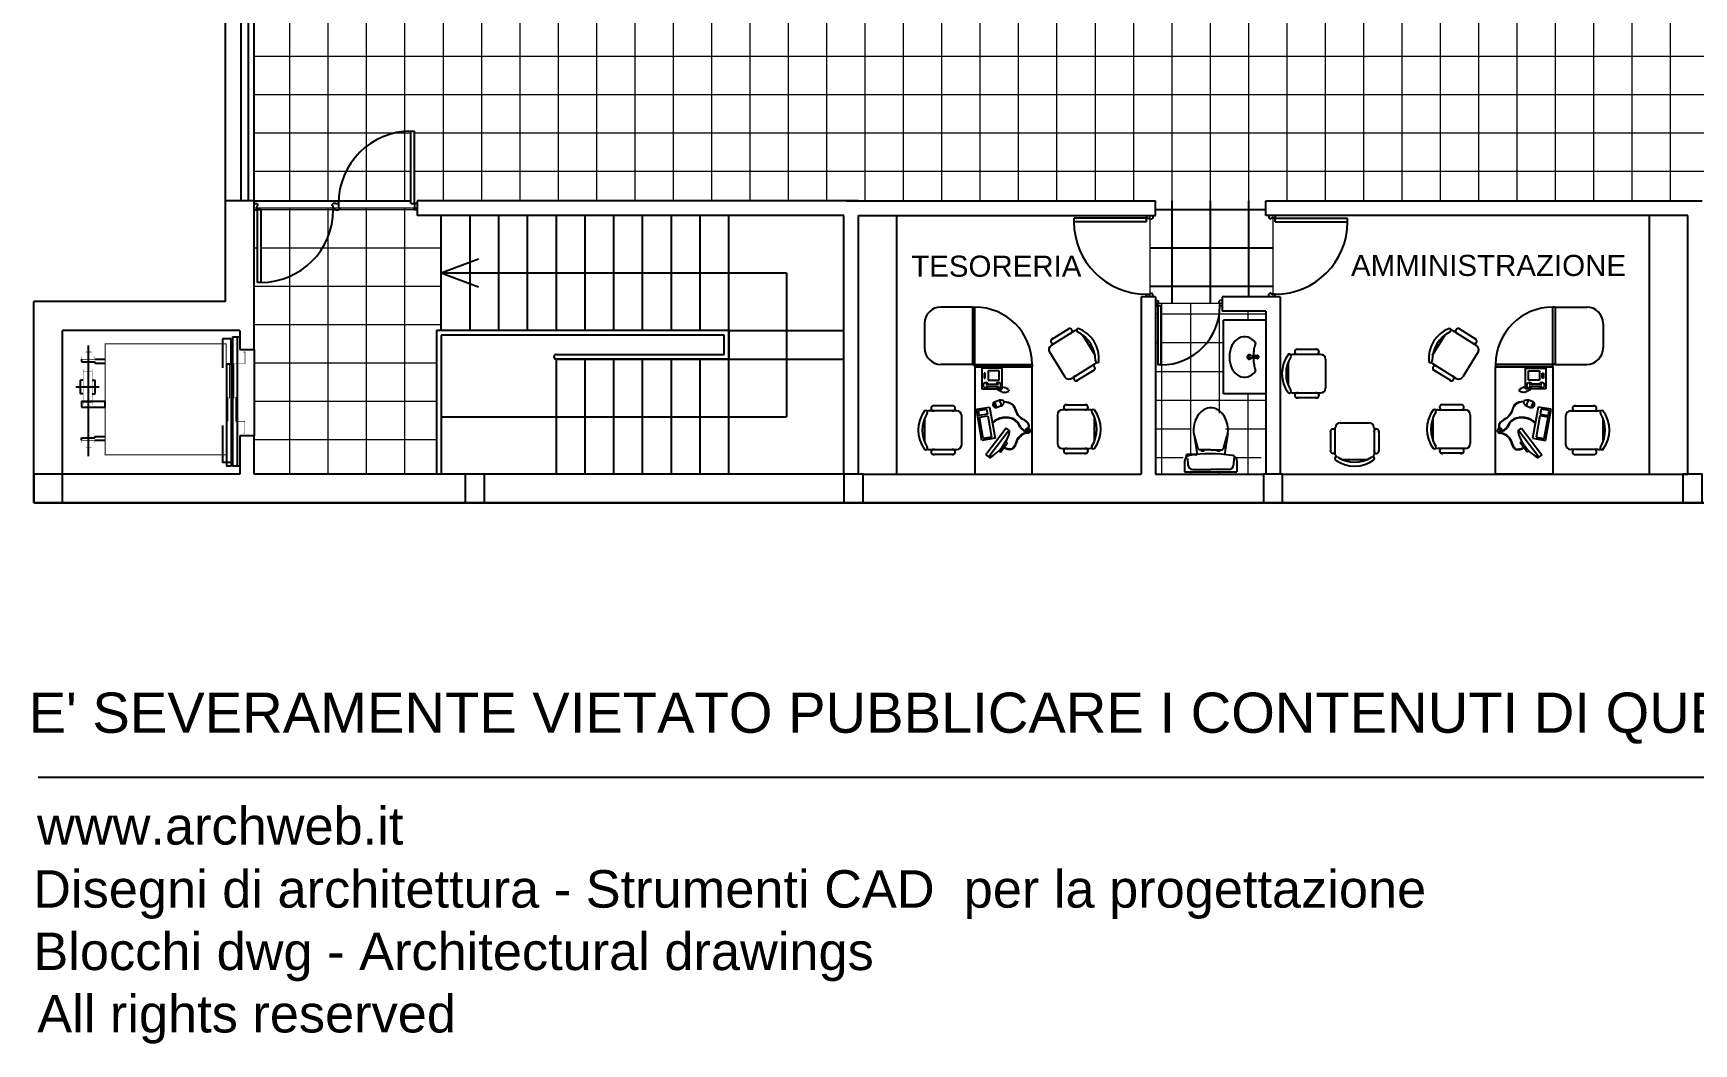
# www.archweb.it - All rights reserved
# Model space of a CAD drawing. Header units: millimetres. Extents: x 332.9 to 379.4, y 167.7 to 192.7.
# Drawn here: x 332.98 to 350.3, y 167.66 to 178.2 of the extents above; entities that cross this region are included whole.
import ezdxf

# ---------------------------------------------------------------- set-up
doc = ezdxf.new("R2010")
doc.units = ezdxf.units.MM
doc.layers.add('PAVIMENTAZIONE - flooring', color=250, linetype='Continuous', lineweight=5)
doc.styles.get("Standard").update_dxf_attribs({"font": 'arial.ttf'})
pattern_1 = [(90, (125.25827, 11.9578), (-0.4, 0), []), (180, (125.25827, 11.9578), (0, -0.4), [])]

msp = doc.modelspace()

# ---------------------------------------------------------------- hatches: boundary and pattern name
at = {"linetype": 'Continuous'}
h = msp.add_hatch(dxfattribs=at)
h.set_pattern_fill('_USER', color=256, scale=0.4, angle=90, style=0, double=1, pattern_type=0)
h.set_pattern_definition(pattern_1)
h.paths.add_polyline_path([(345.908, 176.269), (345.891, 176.269), (345.891, 176.26), (345.877, 176.26), (345.867, 176.269), (345.867, 176.297), (345.837, 176.297), (345.837, 176.447), (344.687, 176.447), (344.687, 176.297), (344.657, 176.297), (344.657, 176.269), (344.648, 176.26), (344.634, 176.26), (344.634, 176.269), (344.626, 176.269), (344.626, 175.476), (344.634, 175.476), (344.634, 175.485), (344.648, 175.485), (344.657, 175.476), (344.657, 175.447), (344.687, 175.447), (344.687, 175.408), (344.711, 175.408), (344.718, 175.401), (344.718, 175.389), (344.711, 175.389), (344.711, 175.38), (345.358, 175.38), (345.358, 175.389), (345.351, 175.389), (345.351, 175.401), (345.358, 175.408), (345.381, 175.408), (345.381, 175.447), (345.867, 175.447), (345.867, 175.476), (345.877, 175.485), (345.891, 175.485), (345.891, 175.476), (345.908, 175.476)])
at = {"layer": 'PAVIMENTAZIONE - flooring', "linetype": 'Continuous'}
h = msp.add_hatch(dxfattribs=at)
h.set_pattern_fill('_USER', color=251, scale=0.4, angle=90, style=0, double=1, pattern_type=0)
h.set_pattern_definition(pattern_1)
h.paths.add_polyline_path([(354.21, 178.447), (335.287, 178.447), (335.287, 176.447), (336.166, 176.447, -0.403471), (336.921, 177.175), (336.959, 177.175), (336.959, 176.447), (354.21, 176.447)])
h.paths.add_polyline_path([(336.921, 177.175, 0.403471), (336.166, 176.447), (336.921, 176.447)], flags=17)
h = msp.add_hatch(dxfattribs=at)
h.set_pattern_fill('_USER', color=251, scale=0.4, angle=90, style=0, double=1, pattern_type=0)
h.set_pattern_definition(pattern_1)
h.paths.add_polyline_path([(336.109, 176.354), (336.109, 176.372), (335.316, 176.372), (335.316, 176.354), (335.354, 176.354), (335.354, 175.598, 0.414214)])
h.paths.add_polyline_path([(337.237, 176.297), (336.987, 176.297), (336.987, 176.354), (336.959, 176.354), (336.95, 176.363), (336.95, 176.372), (336.175, 176.372), (336.175, 176.363), (336.166, 176.354), (336.137, 176.354), (336.109, 176.354, -0.414214), (335.354, 175.598), (335.316, 175.598), (335.316, 176.354), (335.287, 176.354), (335.287, 175.097), (335.287, 174.897), (335.287, 173.997), (335.287, 173.597), (337.187, 173.597), (337.187, 175.097), (337.237, 175.097)])
h = msp.add_hatch(dxfattribs=at)
h.set_pattern_fill('_USER', color=251, scale=0.3, angle=90, style=0, double=1, pattern_type=0)
h.set_pattern_definition([(270, (325.85333, 275.76974), (0.3, 0), []), (7e-15, (325.85333, 275.76974), (0, 0.3), [])])
h.paths.add_polyline_path([(344.687, 173.597), (345.787, 173.597), (345.787, 173.947), (345.837, 173.947), (345.837, 174.437), (345.394, 174.437), (345.394, 175.203), (345.837, 175.203), (345.837, 175.297), (345.381, 175.297), (345.381, 175.354), (345.358, 175.354, -0.414214), (344.741, 174.737), (344.711, 174.737), (344.711, 175.354), (344.687, 175.354), (344.687, 175.297)])
h.paths.add_polyline_path([(345.17, 174.273, -0.114706), (345.237, 174.288, -0.114706), (345.305, 174.273, -0.110468), (345.36, 174.225, -0.091357), (345.398, 174.157, -0.083251), (345.417, 174.073, -0.069464), (345.41, 174.004), (345.379, 173.801, -0.013532), (345.457, 173.791, -0.414361), (345.51, 173.739), (345.51, 173.623), (344.965, 173.623), (344.965, 173.739, -0.294145), (344.996, 173.787), (344.984, 173.787), (344.984, 173.803), (345.08, 173.803, 0.026908), (345.085, 173.801, -0.001904), (345.096, 173.802), (345.066, 173.997, -0.077173), (345.057, 174.073, -0.083251), (345.076, 174.157, -0.091357), (345.115, 174.225, -0.110468)], flags=16)
h.paths.add_polyline_path([(345.369, 173.862, 0.000145), (345.369, 173.862, 7656.146093), (345.369, 173.862, 0.000055), (345.369, 173.862, 0.000181), (345.369, 173.862, 4010.365613)], flags=0)
h.paths.add_polyline_path([(345.119, 173.853), (345.237, 173.853), (345.342, 173.853, -0.611278), (345.294, 173.853), (345.237, 173.853), (345.177, 173.853, -0.611278), (345.129, 173.853), (345.119, 173.853, -0.298545), (345.106, 173.862, 0.298545)], flags=0)
h.paths.add_polyline_path([(344.741, 174.737, 0.414214), (345.358, 175.354), (345.358, 175.38), (344.711, 175.38), (344.711, 175.354), (344.741, 175.354)])

# ---------------------------------------------------------------- linework, layer by layer
at = {"linetype": 'Continuous'}
for p, q in [((334.987, 176.447), (334.987, 178.447)), ((335.15, 176.447), (335.15, 178.447)), ((335.225, 176.447), (335.225, 178.447)), ((335.287, 176.447), (335.287, 178.447)), ((336.921, 177.175), (336.959, 177.175)), ((336.921, 176.42), (336.921, 177.175)), ((336.959, 176.42), (336.959, 177.175)), ((334.987, 175.397), (334.987, 176.447)), ((335.287, 176.447), (334.987, 176.447)), ((335.287, 176.447), (336.921, 176.447)), ((335.287, 175.097), (335.287, 176.447)), ((335.287, 176.42), (335.316, 176.42)), ((335.287, 176.354), (335.316, 176.354)), ((335.316, 176.42), (335.325, 176.41)), ((335.316, 176.396), (335.325, 176.396)), ((335.316, 176.354), (335.316, 176.396)), ((335.354, 176.354), (335.316, 176.354)), ((335.316, 176.354), (335.316, 175.598)), ((335.325, 176.396), (335.325, 176.41)), ((335.354, 176.354), (335.354, 175.598)), ((336.109, 176.42), (336.1, 176.41)), ((336.1, 176.396), (336.1, 176.41)), ((336.109, 176.396), (336.1, 176.396)), ((336.137, 176.42), (336.109, 176.42)), ((336.109, 176.354), (336.109, 176.396)), ((336.137, 176.354), (336.109, 176.354)), ((336.137, 176.42), (336.166, 176.42)), ((336.137, 176.354), (336.166, 176.354)), ((336.166, 176.42), (336.166, 176.377)), ((336.166, 176.377), (336.175, 176.377)), ((336.166, 176.354), (336.175, 176.363)), ((336.175, 176.377), (336.175, 176.363)), ((336.921, 176.42), (336.959, 176.42)), ((336.95, 176.377), (336.95, 176.363)), ((336.959, 176.377), (336.95, 176.377)), ((336.959, 176.354), (336.95, 176.363)), ((336.959, 176.42), (336.959, 176.377)), ((336.987, 176.42), (336.959, 176.42)), ((336.987, 176.354), (336.959, 176.354)), ((336.987, 176.447), (336.987, 176.297)), ((341.587, 176.447), (336.987, 176.447)), ((341.462, 176.447), (344.687, 176.447)), ((344.687, 176.297), (344.687, 176.447)), ((345.837, 176.297), (345.837, 176.447)), ((345.837, 176.447), (350.387, 176.447)), ((341.437, 176.297), (336.987, 176.297)), ((337.237, 175.097), (337.237, 176.297)), ((337.537, 175.097), (337.537, 176.297)), ((337.837, 175.097), (337.837, 176.297)), ((338.137, 175.097), (338.137, 176.297)), ((338.437, 175.097), (338.437, 176.297)), ((338.737, 175.097), (338.737, 176.297)), ((339.037, 175.097), (339.037, 176.297)), ((339.337, 175.097), (339.337, 176.297)), ((339.637, 175.097), (339.637, 176.297)), ((339.937, 175.097), (339.937, 176.297)), ((340.237, 175.097), (340.237, 176.297)), ((341.437, 173.797), (341.437, 176.297)), ((341.437, 173.597), (341.437, 176.297)), ((341.587, 176.297), (344.687, 176.297)), ((341.587, 173.797), (341.587, 176.297)), ((343.836, 176.231), (343.836, 176.269)), ((344.591, 176.269), (343.836, 176.269)), ((344.591, 176.231), (343.836, 176.231)), ((344.591, 176.297), (344.591, 176.269)), ((344.591, 176.231), (344.591, 176.269)), ((344.591, 176.269), (344.634, 176.269)), ((344.634, 176.269), (344.634, 176.26)), ((344.634, 176.26), (344.648, 176.26)), ((344.657, 176.269), (344.648, 176.26)), ((344.657, 176.297), (344.657, 176.269)), ((350.237, 176.297), (345.837, 176.297)), ((345.867, 176.297), (345.867, 176.269)), ((345.867, 176.269), (345.877, 176.26)), ((345.891, 176.26), (345.877, 176.26)), ((345.891, 176.269), (345.891, 176.26)), ((345.934, 176.269), (345.891, 176.269)), ((345.934, 176.297), (345.934, 176.269)), ((345.934, 176.231), (345.934, 176.269)), ((345.934, 176.269), (346.689, 176.269)), ((345.934, 176.231), (346.689, 176.231)), ((346.689, 176.231), (346.689, 176.269)), ((350.237, 173.597), (350.237, 176.297)), ((337.237, 175.697), (337.625, 175.842)), ((337.237, 175.697), (340.837, 175.697)), ((337.237, 175.697), (337.625, 175.553)), ((340.837, 175.697), (340.837, 174.197)), ((335.354, 175.598), (335.316, 175.598)), ((344.537, 175.447), (344.537, 173.597)), ((344.687, 175.447), (344.537, 175.447)), ((344.591, 175.476), (344.634, 175.476)), ((344.591, 175.447), (344.591, 175.476)), ((344.634, 175.485), (344.648, 175.485)), ((344.634, 175.476), (344.634, 175.485)), ((344.657, 175.476), (344.648, 175.485)), ((344.657, 175.447), (344.657, 175.476)), ((344.687, 175.447), (344.687, 175.297)), ((345.987, 175.447), (345.381, 175.447)), ((345.381, 175.447), (345.381, 175.297)), ((345.867, 175.476), (345.877, 175.485)), ((345.867, 175.447), (345.867, 175.476)), ((345.891, 175.485), (345.877, 175.485)), ((345.891, 175.476), (345.891, 175.485)), ((345.934, 175.476), (345.891, 175.476)), ((345.934, 175.447), (345.934, 175.476)), ((345.987, 175.447), (345.987, 173.597)), ((332.987, 173.297), (332.987, 175.397)), ((334.987, 175.397), (332.987, 175.397)), ((341.587, 173.597), (341.587, 175.297)), ((344.687, 175.408), (344.711, 175.408)), ((344.687, 175.354), (344.711, 175.354)), ((344.687, 175.297), (344.687, 173.597)), ((344.687, 175.297), (344.687, 175.297)), ((344.711, 175.408), (344.718, 175.401)), ((344.711, 175.389), (344.718, 175.389)), ((344.711, 175.354), (344.711, 175.389)), ((344.741, 175.354), (344.711, 175.354)), ((344.711, 175.354), (344.711, 174.737)), ((344.718, 175.389), (344.718, 175.401)), ((344.741, 175.354), (344.741, 174.737)), ((345.358, 175.408), (345.351, 175.401)), ((345.351, 175.389), (345.351, 175.401)), ((345.358, 175.389), (345.351, 175.389)), ((345.381, 175.408), (345.358, 175.408)), ((345.358, 175.354), (345.358, 175.389)), ((345.381, 175.354), (345.358, 175.354)), ((345.837, 175.297), (345.381, 175.297)), ((345.837, 175.297), (345.837, 173.597)), ((333.287, 173.597), (333.287, 175.097)), ((335.137, 175.097), (333.287, 175.097)), ((335.137, 175.097), (335.137, 174.897)), ((335.287, 174.897), (335.287, 175.097)), ((340.237, 175.097), (337.187, 175.097)), ((337.187, 175.097), (337.187, 173.597)), ((340.237, 175.097), (339.037, 175.097)), ((340.237, 175.097), (340.237, 174.797)), ((340.237, 175.097), (341.437, 175.097)), ((340.237, 174.797), (340.237, 175.097)), ((345.394, 174.437), (345.394, 175.203)), ((345.837, 175.203), (345.394, 175.203)), ((333.557, 173.784), (333.557, 174.941)), ((335.044, 175.009), (334.954, 175.009)), ((334.954, 175.009), (334.954, 174.706)), ((335.044, 174.748), (335.044, 175.009)), ((335.061, 175.026), (335.061, 173.68)), ((335.137, 175.026), (335.061, 175.026)), ((335.108, 175.026), (335.108, 173.68)), ((340.187, 175.047), (337.237, 175.047)), ((337.237, 175.047), (337.237, 173.597)), ((340.187, 174.847), (340.187, 175.047)), ((333.485, 174.796), (333.485, 174.771)), ((333.485, 174.771), (333.623, 174.771)), ((333.623, 174.796), (333.731, 174.796)), ((333.623, 174.771), (333.623, 174.756)), ((333.623, 174.756), (333.731, 174.756)), ((334.998, 174.748), (334.998, 173.68)), ((334.998, 174.748), (335.044, 174.748)), ((335.044, 174.748), (335.044, 173.68)), ((335.137, 174.897), (335.287, 174.897)), ((335.287, 174.897), (335.287, 173.997)), ((338.437, 174.847), (340.187, 174.847)), ((338.437, 173.597), (338.437, 174.797)), ((340.237, 174.797), (338.437, 174.797)), ((338.437, 174.797), (340.237, 174.797)), ((338.737, 173.597), (338.737, 174.797)), ((339.037, 173.597), (339.037, 174.797)), ((339.337, 173.597), (339.337, 174.797)), ((339.637, 173.597), (339.637, 174.797)), ((339.937, 173.597), (339.937, 174.797)), ((340.237, 173.597), (340.237, 174.797)), ((340.237, 174.797), (341.437, 174.797)), ((345.746, 174.837), (345.662, 174.83)), ((345.745, 174.803), (345.662, 174.81)), ((333.503, 174.577), (333.473, 174.577)), ((333.473, 174.437), (333.473, 174.577)), ((333.596, 174.577), (333.626, 174.577)), ((333.626, 174.437), (333.626, 174.577)), ((344.741, 174.737), (344.711, 174.737)), ((333.424, 174.507), (333.669, 174.507)), ((333.503, 174.437), (333.473, 174.437)), ((333.596, 174.437), (333.626, 174.437)), ((345.837, 174.437), (345.394, 174.437)), ((333.485, 174.358), (333.485, 174.328)), ((333.485, 174.358), (333.731, 174.358)), ((333.485, 174.328), (333.485, 174.298)), ((333.485, 174.298), (333.731, 174.298)), ((333.731, 174.298), (333.731, 174.358)), ((334.954, 174.106), (334.954, 173.718)), ((337.237, 174.197), (340.837, 174.197)), ((333.485, 173.951), (333.485, 173.976)), ((333.485, 173.976), (333.623, 173.976)), ((333.623, 173.976), (333.623, 173.991)), ((333.623, 173.991), (333.731, 173.991)), ((333.623, 173.951), (333.731, 173.951)), ((335.137, 173.997), (335.137, 173.597)), ((335.287, 173.997), (335.137, 173.997)), ((335.287, 173.597), (335.287, 173.997)), ((345.086, 174.025), (345.121, 173.8)), ((345.131, 173.862), (345.099, 173.976)), ((345.394, 173.862), (345.425, 173.976)), ((345.439, 174.025), (345.404, 173.799)), ((335.044, 173.718), (334.954, 173.718)), ((344.99, 173.739), (344.99, 173.623)), ((345.009, 173.787), (345.009, 173.803)), ((345.105, 173.803), (345.009, 173.803)), ((345.021, 173.787), (345.009, 173.787)), ((345.021, 173.76), (345.024, 173.694)), ((345.262, 173.853), (345.144, 173.853)), ((345.262, 173.853), (345.381, 173.853)), ((345.29, 173.808), (345.262, 173.808)), ((345.504, 173.76), (345.501, 173.694)), ((345.535, 173.739), (345.535, 173.623)), ((332.987, 173.597), (332.987, 173.297)), ((332.987, 173.597), (332.987, 173.297)), ((332.987, 173.597), (332.987, 173.297)), ((332.987, 173.597), (332.987, 173.297)), ((335.137, 173.597), (333.287, 173.597)), ((335.044, 173.68), (334.998, 173.68)), ((335.137, 173.68), (335.061, 173.68)), ((341.437, 173.597), (335.287, 173.597)), ((341.437, 173.597), (337.687, 173.597)), ((341.637, 173.597), (344.537, 173.597)), ((341.637, 173.597), (344.537, 173.597)), ((344.687, 173.597), (345.812, 173.597)), ((344.687, 173.597), (345.812, 173.597)), ((344.99, 173.623), (345.535, 173.623)), ((345.074, 173.647), (345.262, 173.647)), ((345.451, 173.647), (345.262, 173.647)), ((346.012, 173.597), (350.187, 173.597)), ((346.012, 173.597), (350.237, 173.597)), ((332.987, 173.297), (379.287, 173.297)), ((379.287, 173.297), (332.987, 173.297)), ((333.033, 170.438), (379.369, 170.438))]:
    msp.add_line(p, q, dxfattribs=at)
at = {"linetype": 'Continuous', "ltscale": 0.8}
for p, q in [((341.987, 173.597), (341.987, 176.297)), ((349.837, 173.597), (349.837, 176.297)), ((342.776, 175.34), (342.448, 175.34)), ((342.776, 175.34), (342.776, 174.743)), ((342.776, 175.34), (342.802, 175.34)), ((342.802, 174.743), (342.802, 175.34)), ((348.83, 174.743), (348.83, 175.34)), ((348.855, 175.34), (348.83, 175.34)), ((348.855, 175.34), (349.183, 175.34)), ((348.855, 175.34), (348.855, 174.743)), ((342.277, 175.17), (342.277, 174.914)), ((343.601, 175.003), (343.784, 175.116)), ((348.03, 175.003), (347.848, 175.116)), ((349.354, 175.17), (349.354, 174.914)), ((343.841, 175.091), (343.597, 174.941)), ((344.055, 174.839), (343.924, 175.052)), ((347.576, 174.839), (347.707, 175.052)), ((347.79, 175.091), (348.034, 174.941)), ((343.581, 174.872), (343.739, 174.614)), ((346.072, 174.521), (346.072, 174.771)), ((346.122, 174.848), (346.408, 174.848)), ((346.372, 174.899), (346.158, 174.899)), ((346.459, 174.797), (346.459, 174.495)), ((348.05, 174.872), (347.892, 174.614)), ((342.776, 174.743), (342.448, 174.743)), ((342.776, 174.743), (342.802, 174.743)), ((342.802, 174.743), (343.399, 174.743)), ((342.802, 174.717), (342.802, 174.743)), ((342.802, 174.717), (343.399, 174.717)), ((343.399, 174.717), (342.802, 174.717)), ((342.802, 174.717), (342.802, 173.597)), ((343.087, 174.703), (342.874, 174.703)), ((342.874, 174.703), (342.874, 174.488)), ((342.911, 174.651), (342.898, 174.651)), ((342.898, 174.651), (342.898, 174.598)), ((342.898, 174.598), (342.911, 174.598)), ((342.911, 174.598), (342.911, 174.651)), ((343.054, 174.676), (342.939, 174.676)), ((342.939, 174.676), (342.939, 174.577)), ((342.939, 174.577), (343.054, 174.577)), ((342.96, 174.651), (342.96, 174.651)), ((342.96, 174.626), (342.96, 174.626)), ((342.96, 174.602), (342.96, 174.602)), ((342.985, 174.651), (342.985, 174.651)), ((342.985, 174.626), (342.985, 174.626)), ((342.985, 174.602), (342.985, 174.602)), ((343.009, 174.651), (343.009, 174.651)), ((343.009, 174.626), (343.009, 174.626)), ((343.009, 174.602), (343.009, 174.602)), ((343.034, 174.651), (343.034, 174.651)), ((343.034, 174.626), (343.034, 174.626)), ((343.034, 174.602), (343.034, 174.602)), ((343.054, 174.577), (343.054, 174.676)), ((343.087, 174.488), (343.087, 174.703)), ((343.399, 174.743), (343.399, 174.717)), ((343.399, 173.597), (343.399, 174.717)), ((343.809, 174.597), (344.052, 174.747)), ((343.865, 174.573), (344.048, 174.685)), ((347.823, 174.597), (347.579, 174.747)), ((347.766, 174.573), (347.583, 174.685)), ((348.83, 174.743), (348.232, 174.743)), ((348.232, 174.743), (348.232, 174.717)), ((348.83, 174.717), (348.232, 174.717)), ((348.232, 174.717), (348.83, 174.717)), ((348.232, 173.597), (348.232, 174.717)), ((348.544, 174.488), (348.544, 174.703)), ((348.544, 174.703), (348.757, 174.703)), ((348.577, 174.577), (348.577, 174.676)), ((348.577, 174.676), (348.692, 174.676)), ((348.692, 174.577), (348.577, 174.577)), ((348.597, 174.651), (348.597, 174.651)), ((348.597, 174.626), (348.597, 174.626)), ((348.597, 174.602), (348.597, 174.602)), ((348.622, 174.651), (348.622, 174.651)), ((348.622, 174.626), (348.622, 174.626)), ((348.622, 174.602), (348.622, 174.602)), ((348.647, 174.651), (348.647, 174.651)), ((348.647, 174.626), (348.647, 174.626)), ((348.647, 174.602), (348.647, 174.602)), ((348.671, 174.651), (348.671, 174.651)), ((348.671, 174.626), (348.671, 174.626)), ((348.671, 174.602), (348.671, 174.602)), ((348.692, 174.676), (348.692, 174.577)), ((348.72, 174.598), (348.72, 174.651)), ((348.72, 174.651), (348.733, 174.651)), ((348.733, 174.598), (348.72, 174.598)), ((348.733, 174.651), (348.733, 174.598)), ((348.757, 174.703), (348.757, 174.488)), ((348.855, 174.743), (348.83, 174.743)), ((348.83, 174.717), (348.83, 174.743)), ((348.83, 174.717), (348.83, 173.597)), ((348.855, 174.743), (349.183, 174.743)), ((342.874, 174.488), (343.087, 174.488)), ((342.916, 174.538), (343.047, 174.538)), ((342.916, 174.512), (343.047, 174.512)), ((343.039, 174.485), (343.045, 174.47)), ((343.05, 174.48), (343.055, 174.464)), ((343.06, 174.475), (343.066, 174.459)), ((343.071, 174.47), (343.076, 174.454)), ((343.073, 174.516), (343.102, 174.506)), ((343.081, 174.464), (343.087, 174.449)), ((343.092, 174.459), (343.097, 174.443)), ((343.102, 174.459), (343.108, 174.443)), ((343.108, 174.512), (343.113, 174.496)), ((343.113, 174.459), (343.118, 174.443)), ((343.118, 174.506), (343.123, 174.491)), ((343.123, 174.459), (343.129, 174.443)), ((343.129, 174.501), (343.134, 174.485)), ((343.134, 174.464), (343.139, 174.449)), ((343.139, 174.496), (343.145, 174.48)), ((343.145, 174.47), (343.15, 174.454)), ((343.152, 174.482), (343.157, 174.466)), ((346.408, 174.444), (346.122, 174.444)), ((348.479, 174.482), (348.474, 174.466)), ((348.487, 174.47), (348.481, 174.454)), ((348.492, 174.496), (348.487, 174.48)), ((348.497, 174.464), (348.492, 174.449)), ((348.502, 174.501), (348.497, 174.485)), ((348.508, 174.459), (348.502, 174.443)), ((348.513, 174.506), (348.508, 174.491)), ((348.518, 174.459), (348.513, 174.443)), ((348.523, 174.512), (348.518, 174.496)), ((348.529, 174.459), (348.523, 174.443)), ((348.559, 174.516), (348.529, 174.506)), ((348.539, 174.459), (348.534, 174.443)), ((348.757, 174.488), (348.544, 174.488)), ((348.55, 174.464), (348.544, 174.449)), ((348.56, 174.47), (348.555, 174.454)), ((348.571, 174.475), (348.566, 174.459)), ((348.581, 174.48), (348.576, 174.464)), ((348.716, 174.538), (348.584, 174.538)), ((348.716, 174.512), (348.584, 174.512)), ((348.592, 174.485), (348.587, 174.47)), ((342.614, 174.259), (342.329, 174.259)), ((342.579, 174.309), (342.364, 174.309)), ((342.819, 174.274), (342.956, 174.298)), ((342.876, 173.949), (342.819, 174.274)), ((342.839, 174.26), (342.924, 174.275)), ((342.848, 174.208), (342.839, 174.26)), ((342.924, 174.275), (342.933, 174.223)), ((342.956, 174.298), (343.013, 173.973)), ((343.006, 174.352), (343.055, 174.37)), ((343.006, 174.352), (343.029, 174.291)), ((343.077, 174.309), (343.029, 174.291)), ((343.058, 174.371), (343.081, 174.31)), ((343.999, 174.269), (343.713, 174.269)), ((343.749, 174.32), (343.963, 174.32)), ((346.372, 174.394), (346.158, 174.394)), ((347.632, 174.269), (347.918, 174.269)), ((347.882, 174.32), (347.668, 174.32)), ((348.573, 174.371), (348.551, 174.31)), ((348.554, 174.309), (348.602, 174.291)), ((348.625, 174.352), (348.576, 174.37)), ((348.625, 174.352), (348.602, 174.291)), ((348.676, 174.298), (348.618, 173.973)), ((348.813, 174.274), (348.676, 174.298)), ((348.707, 174.275), (348.698, 174.223)), ((348.792, 174.26), (348.707, 174.275)), ((348.755, 173.949), (348.813, 174.274)), ((348.783, 174.208), (348.792, 174.26)), ((349.017, 174.259), (349.303, 174.259)), ((349.052, 174.309), (349.267, 174.309)), ((342.278, 174.182), (342.278, 173.932)), ((342.665, 173.905), (342.665, 174.208)), ((342.933, 174.223), (342.848, 174.208)), ((342.851, 174.191), (342.936, 174.206)), ((342.89, 173.969), (342.851, 174.191)), ((343.129, 174.077), (342.917, 173.799)), ((342.936, 174.206), (342.976, 173.984)), ((343.168, 174.048), (343.129, 174.077)), ((343.663, 174.218), (343.663, 173.916)), ((344.049, 173.942), (344.049, 174.192)), ((346.561, 173.798), (346.561, 174.084)), ((346.612, 174.134), (346.914, 174.134)), ((346.965, 174.084), (346.965, 173.798)), ((347.582, 173.942), (347.582, 174.192)), ((347.969, 174.218), (347.969, 173.916)), ((348.464, 174.048), (348.502, 174.077)), ((348.502, 174.077), (348.715, 173.799)), ((348.695, 174.206), (348.656, 173.984)), ((348.78, 174.191), (348.695, 174.206)), ((348.698, 174.223), (348.783, 174.208)), ((348.741, 173.969), (348.78, 174.191)), ((348.966, 173.905), (348.966, 174.208)), ((349.353, 174.182), (349.353, 173.932)), ((343.013, 173.973), (342.876, 173.949)), ((342.976, 173.984), (342.89, 173.969)), ((343.159, 174.055), (342.946, 173.777)), ((343.068, 173.826), (343.143, 173.924)), ((343.143, 173.924), (343.125, 173.938)), ((346.51, 174.048), (346.51, 173.834)), ((347.015, 174.048), (347.015, 173.834)), ((348.473, 174.055), (348.685, 173.777)), ((348.488, 173.924), (348.506, 173.938)), ((348.563, 173.826), (348.488, 173.924)), ((348.618, 173.973), (348.755, 173.949)), ((348.656, 173.984), (348.741, 173.969)), ((342.329, 173.855), (342.614, 173.855)), ((342.579, 173.804), (342.364, 173.804)), ((342.917, 173.799), (342.917, 173.799)), ((342.917, 173.799), (342.955, 173.77)), ((343.05, 173.84), (343.068, 173.826)), ((343.713, 173.865), (343.999, 173.865)), ((343.749, 173.815), (343.963, 173.815)), ((346.888, 173.748), (346.638, 173.748)), ((347.918, 173.865), (347.632, 173.865)), ((347.882, 173.815), (347.668, 173.815)), ((348.581, 173.84), (348.563, 173.826)), ((348.715, 173.799), (348.676, 173.77)), ((348.715, 173.799), (348.715, 173.799)), ((349.303, 173.855), (349.017, 173.855)), ((349.052, 173.804), (349.267, 173.804)), ((342.802, 173.597), (343.399, 173.597)), ((348.83, 173.597), (348.232, 173.597))]:
    msp.add_line(p, q, dxfattribs=at)
at = {"linetype": 'Continuous'}
for points, const_width in [([(334.992, 174.748), (334.992, 174.958), (333.731, 174.958), (333.731, 173.798), (334.992, 173.798), (334.992, 174.149)], 0.01), ([(333.485, 174.796), (333.485, 174.826)], 0.005), ([(333.485, 174.796), (333.623, 174.796), (333.623, 174.826)], 0.005), ([(333.529, 174.872), (333.589, 174.872)], 0.005), ([(333.559, 174.821), (333.559, 174.872)], 0.005), ([(335.075, 174.39), (335.075, 174.749)], 0.01), ([(335.075, 174.748), (335.19, 174.748), (335.19, 174.872), (335.174, 174.872)], 0.005), ([(333.503, 174.322), (333.503, 174.691)], 0.005), ([(333.503, 174.672), (333.596, 174.672)], 0.005), ([(333.596, 174.322), (333.596, 174.691)], 0.005), ([(335.027, 174.39), (335.027, 174.741)], 0.01), ([(335.011, 174.148), (335.011, 174.403)], 0.01), ([(335.094, 174.148), (335.094, 174.403)], 0.01), ([(333.503, 174.341), (333.596, 174.341)], 0.005), ([(335.094, 174.148), (335.189, 174.148), (335.189, 174.025), (335.174, 174.025)], 0.005), ([(333.485, 173.951), (333.623, 173.951), (333.623, 173.921)], 0.005), ([(333.485, 173.951), (333.485, 173.921)], 0.005), ([(333.559, 173.925), (333.559, 173.875)], 0.005), ([(333.529, 173.875), (333.589, 173.875)], 0.005)]:
    msp.add_lwpolyline(points, dxfattribs=dict(at, const_width=const_width))
msp.add_lwpolyline([(345.731, 174.818), (345.705, 174.818), (345.705, 174.823), (345.731, 174.823)], dxfattribs=at)
for points in [[(332.987, 173.297), (333.287, 173.297), (333.287, 173.597), (332.987, 173.597)], [(332.987, 173.297), (333.287, 173.297), (333.287, 173.597), (332.987, 173.597)], [(337.487, 173.297), (337.687, 173.297), (337.687, 173.597), (337.487, 173.597)], [(337.487, 173.297), (337.687, 173.297), (337.687, 173.597), (337.487, 173.597)], [(341.437, 173.297), (341.637, 173.297), (341.637, 173.597), (341.437, 173.597)], [(341.437, 173.297), (341.637, 173.297), (341.637, 173.597), (341.437, 173.597)], [(345.812, 173.297), (346.012, 173.297), (346.012, 173.597), (345.812, 173.597)], [(350.187, 173.297), (350.387, 173.297), (350.387, 173.597), (350.187, 173.597)]]:
    msp.add_lwpolyline(points, close=True, dxfattribs=at)
for radius in [0.0153, 0.00893]:
    msp.add_circle((345.746, 174.82), radius, dxfattribs=at)
for centre, radius, start, end in [((336.921, 176.42), 0.756, 90, 180), ((335.354, 176.354), 0.756, 270, 0), ((344.591, 176.231), 0.756, 180, 270), ((345.934, 176.231), 0.756, 270, 0), ((344.741, 175.354), 0.617, 270, 0), ((346.17, 174.82), 0.464, 161.5335, 178.3001), ((345.552, 174.839), 0.219, 35.7818, 36.8749), ((338.437, 174.822), 0.025, 90, 270), ((345.663, 174.82), 0.0223, 32.0352, 327.9994), ((345.662, 174.82), 0.0102, 90.005, 270.005), ((346.17, 174.82), 0.464, 181.7096, 198.476), ((345.747, 174.82), 0.0171, 262.9753, 94.6327), ((345.273, 174.127), 0.165, 118.3592, 143.5744), ((345.262, 174.135), 0.154, 90, 116.1744), ((345.262, 174.135), 0.154, 63.8256, 90), ((345.252, 174.127), 0.165, 36.4256, 61.6408), ((345.342, 174.059), 0.26, 157.7163, 176.7523), ((345.333, 174.062), 0.251, 177.3705, 196.7395), ((345.306, 174.086), 0.217, 139.8777, 160.7571), ((345.219, 174.086), 0.217, 19.2429, 40.1223), ((345.183, 174.059), 0.26, 3.2477, 22.2837), ((345.191, 174.064), 0.252, 342.6858, 2.0293), ((345.266, 174.056), 0.185, 200.8907, 205.426), ((345.258, 174.056), 0.185, 334.574, 339.1093), ((345.043, 173.739), 0.0529, 94.9414, 180), ((345.261, 172.352), 1.457, 81.2634, 98.7874), ((345.131, 173.851), 0.0548, 241.1139, 252.3217), ((345.144, 173.867), 0.0136, 203.4398, 270), ((345.178, 173.866), 0.0271, 207.1269, 332.8731), ((345.343, 173.866), 0.0271, 207.1269, 332.8731), ((345.381, 173.867), 0.0136, 270, 336.5602), ((345.482, 173.739), 0.0529, 0, 90.0288), ((345.074, 173.697), 0.0495, 182.7262, 270), ((345.451, 173.697), 0.0495, 270, 357.2738)]:
    msp.add_arc(centre, radius, start, end, dxfattribs=at)
at = {"linetype": 'Continuous', "ltscale": 0.8}
for centre, radius, start, end in [((342.448, 175.17), 0.171, 90, 180), ((342.802, 174.743), 0.597, 0, 90), ((348.83, 174.743), 0.597, 90, 180), ((349.183, 175.17), 0.171, 0, 90), ((343.791, 175.09), 0.0263, 285.3228, 137.8432), ((343.867, 175.048), 0.0504, 93.9986, 121.583), ((343.882, 175.099), 0.0184, 84.893, 243.6104), ((343.76, 174.804), 0.336, 354.7131, 68.4529), ((347.871, 174.804), 0.336, 111.5471, 185.2869), ((347.749, 175.099), 0.0184, 296.3896, 95.107), ((347.764, 175.048), 0.0504, 58.417, 86.0014), ((347.841, 175.09), 0.0263, 42.1568, 254.6772), ((343.624, 174.898), 0.0504, 121.583, 211.583), ((343.62, 174.986), 0.0263, 105.3228, 317.8432), ((343.729, 174.785), 0.33, 359.1588, 64.0073), ((347.902, 174.785), 0.33, 115.9927, 180.8412), ((348.011, 174.986), 0.0263, 222.1568, 74.6772), ((348.007, 174.898), 0.0504, 328.417, 58.417), ((342.448, 174.914), 0.171, 180, 270), ((344.026, 174.79), 0.0504, 301.583, 329.1675), ((344.078, 174.78), 0.0184, 179.5556, 338.2731), ((346.341, 174.646), 0.336, 143.1301, 216.8699), ((346.377, 174.646), 0.33, 147.5758, 212.4242), ((346.083, 174.833), 0.0184, 327.9726, 126.6901), ((346.122, 174.797), 0.0504, 90, 117.5844), ((346.165, 174.874), 0.0263, 73.7398, 286.2602), ((346.365, 174.874), 0.0263, 253.7398, 106.2602), ((346.408, 174.797), 0.0504, 0, 90), ((347.553, 174.78), 0.0184, 201.7269, 0.4444), ((347.606, 174.79), 0.0504, 210.8325, 238.417), ((349.183, 174.914), 0.171, 270, 0), ((343.782, 174.64), 0.0504, 211.583, 301.583), ((343.859, 174.598), 0.0263, 105.3228, 317.8432), ((344.029, 174.703), 0.0263, 285.3228, 137.8432), ((347.603, 174.703), 0.0263, 42.1568, 254.6772), ((347.773, 174.598), 0.0263, 222.1568, 74.6772), ((347.849, 174.64), 0.0504, 238.417, 328.417), ((342.916, 174.525), 0.0275, 28.4915, 331.5085), ((343.047, 174.525), 0.0275, 208.4915, 151.5085), ((346.083, 174.459), 0.0184, 233.3099, 32.0274), ((346.122, 174.495), 0.0504, 242.4156, 270), ((346.165, 174.419), 0.0263, 73.7398, 286.2602), ((346.365, 174.419), 0.0263, 253.7398, 106.2602), ((346.408, 174.495), 0.0504, 270, 0), ((348.584, 174.525), 0.0275, 28.4915, 331.5085), ((348.716, 174.525), 0.0275, 208.4915, 151.5085), ((342.547, 174.057), 0.336, 143.1301, 216.8699), ((342.584, 174.057), 0.33, 147.5758, 212.4242), ((342.289, 174.244), 0.0184, 327.9726, 126.6901), ((342.329, 174.208), 0.0504, 90, 117.5844), ((342.372, 174.284), 0.0263, 73.7398, 286.2602), ((342.571, 174.284), 0.0263, 253.7398, 106.2602), ((342.614, 174.208), 0.0504, 0, 90), ((343.024, 174.324), 0.0333, 122.6135, 277.5564), ((343.062, 174.351), 0.02, 89.6902, 110.085), ((343.061, 174.259), 0.112, 73.3926, 89.6902), ((343.07, 174.328), 0.02, 290.085, 310.4798), ((343.011, 174.398), 0.112, 310.4798, 326.7774), ((343.088, 174.348), 0.02, 326.7774, 73.3926), ((343.713, 174.218), 0.0504, 90, 180), ((343.756, 174.295), 0.0263, 73.7398, 286.2602), ((343.956, 174.295), 0.0263, 253.7398, 106.2602), ((343.999, 174.218), 0.0504, 62.4156, 90), ((344.038, 174.254), 0.0184, 53.3099, 212.0274), ((343.744, 174.067), 0.33, 327.5758, 32.4242), ((343.78, 174.067), 0.336, 323.1301, 36.8699), ((347.851, 174.067), 0.336, 143.1301, 216.8699), ((347.887, 174.067), 0.33, 147.5758, 212.4242), ((347.593, 174.254), 0.0184, 327.9726, 126.6901), ((347.632, 174.218), 0.0504, 90, 117.5844), ((347.675, 174.295), 0.0263, 73.7398, 286.2602), ((347.875, 174.295), 0.0263, 253.7398, 106.2602), ((347.918, 174.218), 0.0504, 0, 90), ((348.543, 174.348), 0.02, 106.6074, 213.2226), ((348.621, 174.398), 0.112, 213.2226, 229.5202), ((348.57, 174.259), 0.112, 90.3098, 106.6074), ((348.561, 174.328), 0.02, 229.5202, 249.915), ((348.569, 174.351), 0.02, 69.915, 90.3098), ((348.607, 174.324), 0.0333, 262.4436, 57.3865), ((349.017, 174.208), 0.0504, 90, 180), ((349.06, 174.284), 0.0263, 73.7398, 286.2602), ((349.259, 174.284), 0.0263, 253.7398, 106.2602), ((349.303, 174.208), 0.0504, 62.4156, 90), ((349.342, 174.244), 0.0184, 53.3099, 212.0274), ((349.047, 174.057), 0.33, 327.5758, 32.4242), ((349.084, 174.057), 0.336, 323.1301, 36.8699), ((343.128, 173.971), 0.219, 67.4787, 131.2329), ((343.128, 173.971), 0.214, 67.4787, 132.0499), ((343.123, 174.031), 0.162, 19.7555, 57.941), ((343.123, 174.031), 0.167, 19.7555, 57.941), ((343.343, 174.122), 0.0763, 208.345, 279.8298), ((343.343, 174.122), 0.0713, 208.345, 279.8298), ((343.356, 174.051), 0.025, 88.2757, 179.7294), ((343.356, 174.051), 0.025, 246.2504, 81.3148), ((343.354, 174.062), 0.0015, 163.0254, 343.0254), ((346.535, 174.041), 0.0263, 343.7398, 196.2602), ((346.612, 174.084), 0.0504, 90, 180), ((346.914, 174.084), 0.0504, 0, 90), ((346.99, 174.041), 0.0263, 343.7398, 196.2602), ((348.276, 174.051), 0.025, 98.6852, 293.7496), ((348.288, 174.122), 0.0763, 260.1702, 331.655), ((348.276, 174.051), 0.025, 0.2706, 91.7243), ((348.288, 174.122), 0.0713, 260.1702, 331.655), ((348.278, 174.062), 0.0015, 196.9746, 16.9746), ((348.508, 174.031), 0.167, 122.059, 160.2445), ((348.508, 174.031), 0.162, 122.059, 160.2445), ((348.503, 173.971), 0.219, 48.7671, 112.5213), ((348.503, 173.971), 0.214, 47.9501, 112.5213), ((342.614, 173.905), 0.0504, 270, 0), ((342.751, 174.146), 0.428, 298.4039, 346.7081), ((343.356, 174.051), 0.025, 191.643, 231.4731), ((343.353, 174.034), 0.00256, 302.1468, 97.2801), ((343.356, 174.049), 0.0025, 279.8298, 99.8298), ((343.713, 173.916), 0.0504, 180, 270), ((344.038, 173.88), 0.0184, 147.9726, 306.6901), ((347.593, 173.88), 0.0184, 233.3099, 32.0274), ((347.918, 173.916), 0.0504, 270, 0), ((348.275, 174.049), 0.0025, 80.1702, 260.1702), ((348.279, 174.034), 0.00256, 82.7199, 237.8532), ((348.276, 174.051), 0.025, 308.5269, 348.357), ((348.88, 174.146), 0.428, 193.2919, 241.5961), ((349.017, 173.905), 0.0504, 180, 270), ((342.289, 173.87), 0.0184, 233.3099, 32.0274), ((342.329, 173.905), 0.0504, 242.4156, 270), ((342.372, 173.829), 0.0263, 73.7398, 286.2602), ((342.571, 173.829), 0.0263, 253.7398, 106.2602), ((343.756, 173.84), 0.0263, 73.7398, 286.2602), ((343.956, 173.84), 0.0263, 253.7398, 106.2602), ((343.999, 173.916), 0.0504, 270, 297.5844), ((346.535, 173.841), 0.0263, 163.7398, 16.2602), ((346.576, 173.759), 0.0184, 57.9726, 216.6901), ((346.612, 173.798), 0.0504, 180, 207.5844), ((346.763, 174.017), 0.336, 233.1301, 306.8699), ((346.763, 174.053), 0.33, 237.5758, 302.4242), ((346.95, 173.759), 0.0184, 323.3099, 122.0274), ((346.914, 173.798), 0.0504, 332.4156, 0), ((346.99, 173.841), 0.0263, 163.7398, 16.2602), ((347.632, 173.916), 0.0504, 242.4156, 270), ((347.675, 173.84), 0.0263, 73.7398, 286.2602), ((347.875, 173.84), 0.0263, 253.7398, 106.2602), ((349.06, 173.829), 0.0263, 73.7398, 286.2602), ((349.259, 173.829), 0.0263, 253.7398, 106.2602), ((349.303, 173.905), 0.0504, 270, 297.5844), ((349.342, 173.87), 0.0184, 147.9726, 306.6901)]:
    msp.add_arc(centre, radius, start, end, dxfattribs=at)
at = {"linetype": 'Continuous'}
msp.add_ellipse((345.615, 174.82), major_axis=(0, -0.212), ratio=0.749975, start_param=2.333981, end_param=7.090848, dxfattribs=at)
at = {"linetype": 'Continuous', "ltscale": 0.8, "extrusion": (0, 0, -1)}
msp.add_ellipse((343.005, 174.317), major_axis=(0.0122, 0.0045), ratio=0.484801, start_param=3.141593, end_param=9.424778, dxfattribs=at)
at = {"linetype": 'Continuous', "ltscale": 0.8}
msp.add_ellipse((348.626, 174.317), major_axis=(0.0122, -0.0045), ratio=0.484801, dxfattribs=at)
for points, knots in [([(343.107, 174.357), (343.139, 174.352), (343.172, 174.347), (343.215, 174.306), (343.224, 174.271), (343.249, 174.215), (343.267, 174.196), (343.317, 174.163), (343.35, 174.148), (343.368, 174.105), (343.362, 174.083), (343.355, 174.062)], [0, 0, 0, 0, 0.0898766, 0.0898766, 0.1845551, 0.1845551, 0.2700311, 0.2700311, 0.3555071, 0.3555071, 0.4162577, 0.4162577, 0.4162577, 0.4162577]), ([(343.107, 174.354), (343.137, 174.35), (343.213, 174.337), (343.228, 174.224), (343.299, 174.168), (343.373, 174.131), (343.358, 174.082), (343.352, 174.063)], [0, 0, 0, 0, 0.084345, 0.2142081, 0.2766794, 0.3619183, 0.4162577, 0.4162577, 0.4162577, 0.4162577]), ([(348.524, 174.357), (348.492, 174.352), (348.459, 174.347), (348.417, 174.306), (348.408, 174.271), (348.382, 174.215), (348.364, 174.196), (348.315, 174.163), (348.282, 174.148), (348.263, 174.105), (348.27, 174.083), (348.276, 174.062)], [0, 0, 0, 0, 0.0898766, 0.0898766, 0.1845551, 0.1845551, 0.2700311, 0.2700311, 0.3555071, 0.3555071, 0.4162577, 0.4162577, 0.4162577, 0.4162577]), ([(348.525, 174.354), (348.495, 174.35), (348.418, 174.337), (348.403, 174.224), (348.332, 174.168), (348.258, 174.131), (348.273, 174.082), (348.279, 174.063)], [0, 0, 0, 0, 0.084345, 0.2142081, 0.2766794, 0.3619183, 0.4162577, 0.4162577, 0.4162577, 0.4162577]), ([(343.354, 174.032), (343.313, 174.017), (343.274, 174.002), (343.23, 173.926), (343.222, 173.866), (343.162, 173.847), (343.133, 173.859), (343.103, 173.871)], [0, 0, 0, 0, 0.1263052, 0.1263052, 0.2526104, 0.2526104, 0.3315435, 0.3315435, 0.3315435, 0.3315435]), ([(343.352, 174.036), (343.315, 174.023), (343.233, 173.994), (343.214, 173.833), (343.135, 173.864), (343.106, 173.875)], [0, 0, 0, 0, 0.114804, 0.2513324, 0.3315435, 0.3315435, 0.3315435, 0.3315435]), ([(348.277, 174.032), (348.318, 174.017), (348.357, 174.002), (348.401, 173.926), (348.41, 173.866), (348.469, 173.847), (348.499, 173.859), (348.529, 173.871)], [0, 0, 0, 0, 0.1263052, 0.1263052, 0.2526104, 0.2526104, 0.3315435, 0.3315435, 0.3315435, 0.3315435]), ([(348.279, 174.036), (348.316, 174.023), (348.398, 173.994), (348.417, 173.833), (348.496, 173.864), (348.526, 173.875)], [0, 0, 0, 0, 0.114804, 0.2513324, 0.3315435, 0.3315435, 0.3315435, 0.3315435])]:
    msp.add_open_spline(points, degree=3, knots=knots, dxfattribs=at)
at = {"layer": 'PAVIMENTAZIONE - flooring', "color": 251, "linetype": 'Continuous'}
for p, q in [((336.987, 176.372), (335.287, 176.372)), ((344.626, 176.297), (344.626, 175.447)), ((345.908, 176.297), (345.908, 175.447)), ((344.681, 175.38), (345.381, 175.38))]:
    msp.add_line(p, q, dxfattribs=at)

# ---------------------------------------------------------------- texts
at = {"linetype": 'Continuous'}
for s, height, p in [('TESORERIA', 0.22, (342.138, 175.657)), ('AMMINISTRAZIONE', 0.22, (346.725, 175.665)), ("E' SEVERAMENTE VIETATO PUBBLICARE I CONTENUTI DI QUESTO FILE SU ALTRI SITI WEB", 0.41924, (332.933, 170.9)), ('www.archweb.it', 0.39066, (333.021, 169.734)), ('Disegni di architettura - Strumenti CAD  per la progettazione', 0.39066, (332.981, 169.076)), ('Blocchi dwg - Architectural drawings', 0.39066, (332.983, 168.425)), ('All rights reserved', 0.39066, (333.023, 167.774))]:
    msp.add_text(s, height=height, dxfattribs=at).set_placement(p)

doc.saveas('drawing.dxf')
